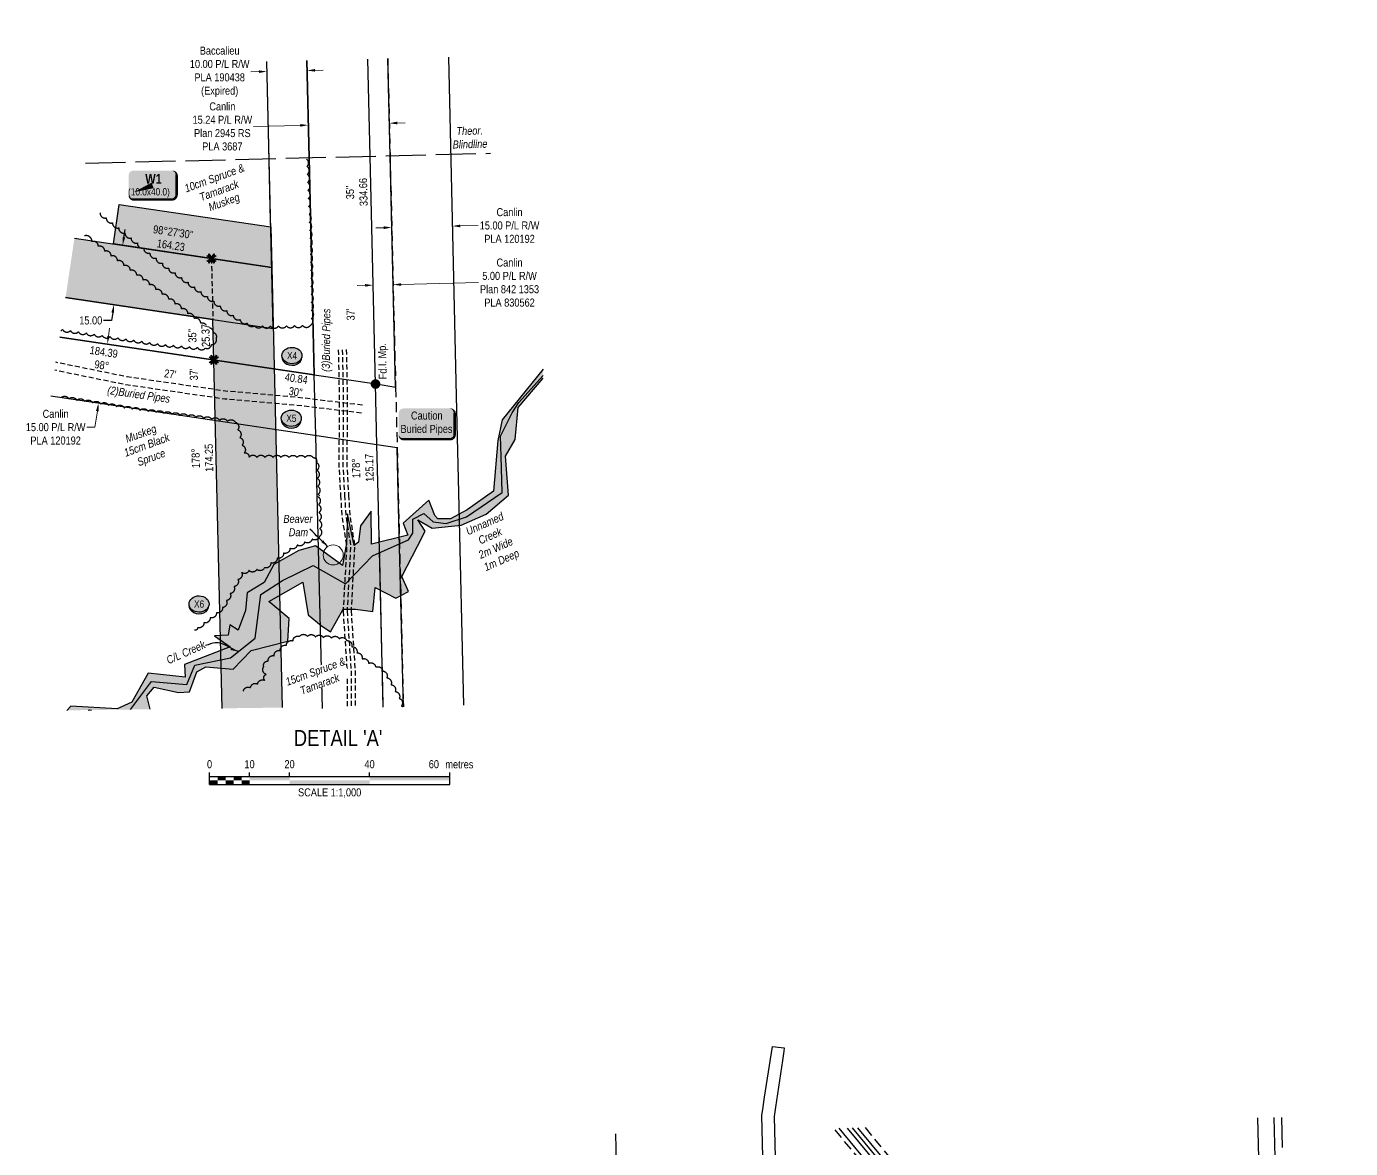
# Model space of a CAD drawing. Extents: x 616011 to 624727, y 5824635 to 5831187.
# Drawn here: x 618663 to 620317, y 5829665 to 5831066 of the extents above; entities that cross this region are included whole.
import ezdxf
from ezdxf.enums import TextEntityAlignment as Align

# ---------------------------------------------------------------- set-up
doc = ezdxf.new("R2010")
doc.units = 0
doc.header["$LTSCALE"] = 5
doc.header["$PDSIZE"] = 0.5
for name, pattern in [('0', [1, 1, 0]), ('foc-ACCESSROAD', [3.75, 2.5, -1.25]), ('foc-FLOWLINE', [3.75, 2.5, -1.25]), ('foc-QUARTERLINE', [33, 25, -3, 2, -3]), ('foc-TRAV', [1.875, 1.25, -0.625]), ('foc-UNSURVEYED', [12.5, 10, -2.5]), ('UG_PIPE', [1.875, 1.25, -0.625])]:
    doc.linetypes.add(name, pattern=pattern)
doc.layers.get('Defpoints').update_dxf_attribs({"color": 9})
for name, color, linetype in [('AS-PIPE-UG', 44, 'UG_PIPE'), ('C-AR', 13, 'foc-ACCESSROAD'), ('C-FLOWLINE', 13, 'foc-FLOWLINE'), ('C-RW', 13, 'Continuous'), ('DETAIL-T', 7, 'Continuous'), ('F-RW', 190, 'Continuous'), ('L-BD', 7, 'Continuous'), ('L-MON', 1, 'Continuous'), ('L-SECQ', 8, 'foc-QUARTERLINE'), ('L-USEC', 7, 'foc-UNSURVEYED'), ('P-CROSSINGS', 250, 'Continuous'), ('P-PROPOSED', 10, 'Continuous'), ('P-PROPOSED-H', 21, 'Continuous'), ('P-TEMP-H', 41, 'Continuous'), ('P-TEMP_WORKSPACE', 46, 'Continuous'), ('P-TRAV', 4, 'foc-TRAV'), ('P-TXT', 4, 'Continuous'), ('T-BUSH', 110, '0'), ('T-BUSH-T', 110, 'Continuous'), ('T-WATER', 160, 'Continuous'), ('T-WATER-H', 133, 'Continuous'), ('T-WATER-T', 170, 'Continuous')]:
    doc.layers.add(name, color=color, linetype=linetype)
for name, color, linetype, lineweight in [('C-RW-T', 13, 'Continuous', 9), ('F-RW-T', 190, 'Continuous', 9), ('T-TEXT', 48, 'Continuous', 18)]:
    doc.layers.add(name, color=color, linetype=linetype, lineweight=lineweight)
doc.styles.add('80', font='ARIALN.TTF', dxfattribs={"height": 10})
doc.styles.add('80CG', font='ARIALN.TTF', dxfattribs={"height": 10})
doc.styles.add('80L', font='ARIALN.TTF', dxfattribs={"height": 10})
doc.styles.add('80LS', font='ARIALNI.TTF', dxfattribs={"height": 10})
doc.styles.add('BOLD', font='ARIALNB.TTF')
doc.styles.add('Crossing', font='ARIALN.TTF', dxfattribs={"height": 10})
doc.styles.add('foc-LtypeFont', font='ARIALN.TTF', dxfattribs={"height": 7.35})
doc.linetypes.add('foc-TOPO-flowdirection-NOLINE', pattern='A,0,[">",foc-LtypeFont,S=0.3,R=0,X=0,Y=-0.945],-20,[">",foc-LtypeFont,S=0.3,R=0,X=0,Y=-0.945],0', length=20)
doc.dimstyles.new('Compass 5 000', dxfattribs={"dimscale": 5, "dimtxt": 9, "dimasz": 2, "dimexe": 0.2, "dimexo": 0.0625, "dimgap": 0.5, "dimtad": 0, "dimtih": 1, "dimtoh": 1, "dimzin": 0, "dimdsep": 46, "dimtxsty": '80CG', "dimcen": 0.1, "dimse1": 1, "dimse2": 1, "dimclrd": 256, "dimclrt": 256, "dimaunit": 1, "dimadec": 4, "dimazin": 0, "dimtfac": 0.06, "dimtofl": 0, "dimtmove": 0, "dimatfit": 1, "dimfxl": 0.2, "dimtolj": 1, "dimtzin": 0, "dimlwd": -1, "dimarcsym": 0})

# ---------------------------------------------------------------- blocks, each defined once
blk = doc.blocks.new('*U27')
h = blk.add_hatch(color=191)
edge = h.paths.add_edge_path()
edge.add_line((-24, -17.6), (24, -17.6))
edge.add_arc((24, -11.6), 6, 270, 360)
edge.add_line((30, -11.6), (30, 12.5))
edge.add_arc((24, 12.5), 6, 0, 90)
edge.add_line((24, 18.5), (-24, 18.5))
edge.add_arc((-24, 12.5), 6, 90, 180)
edge.add_line((-30, 12.5), (-30, -11.6))
edge.add_arc((-24, -11.6), 6, 180, 270)
at = {"color": 250, "flags": 128}
blk.add_lwpolyline([(-24, -17.6, 3, 3, 0), (24, -17.6, 3, 3, 0.414214), (30, -11.6, 3, 3, 0), (30, 12.5, 3, 0, 0.414214), (24, 18.5, 0, 0, 0), (-24, 18.5, 0, 0, 0.414214), (-30, 12.5, 0, 0, 0), (-30, -11.6, 0, 3, 0.414214)], format="xyseb", close=True, dxfattribs=at)
at = {"flags": 128}
blk.add_lwpolyline([(-23.6, -8.5, 0, 7.5, 0), (0, 0, 0, 0, 0)], format="xyseb", dxfattribs=at)
at = {"color": 250}
for tag, p, height, style in [('TEMP_AREA_W1_001', (-9.2, 2.2), 12, 'BOLD'), ('ENTER_TEXT_001', (-30.7, -12.5), 9, '80')]:
    blk.add_attdef(tag, p, '', height=height, dxfattribs=dict(at, style=style))
blk = doc.blocks.new('*U81')
h = blk.add_hatch(color=50)
edge = h.paths.add_edge_path()
edge.add_line((-29, -20), (29, -20))
edge.add_arc((29, -14), 6, 270, 360)
edge.add_line((35, -14), (35, 12.5))
edge.add_arc((29, 12.5), 6, 0, 90)
edge.add_line((29, 18.5), (-29, 18.5))
edge.add_arc((-29, 12.5), 6, 90, 180)
edge.add_line((-35, 12.5), (-35, -14))
edge.add_arc((-29, -14), 6, 180, 270)
at = {"color": 240, "flags": 128}
blk.add_lwpolyline([(-29, -20, 3, 3, 0), (29, -20, 3, 3, 0.414214), (35, -14, 3, 3, 0), (35, 12.5, 3, 0, 0.414214), (29, 18.5, 0, 0, 0), (-29, 18.5, 0, 0, 0.414214), (-35, 12.5, 0, 0, 0), (-35, -14, 0, 3, 0.414214)], format="xyseb", close=True, dxfattribs=at)
at = {"color": 240, "style": '80'}
blk.add_attdef('ENTER_TEXT_001', (-26.8, -4.9), '', height=10, dxfattribs=at)
blk = doc.blocks.new('*U82')
at = {"color": 0}
for p, q in [((-150, 0), (-150, 15)), ((-150, 10), (150.2, 10)), ((-150, 0), (150.2, 0)), ((-100, 10), (-100, 15)), ((-50, 10), (-50, 15)), ((50, 10), (50, 15)), ((150.2, 0), (150.2, 15))]:
    blk.add_line(p, q, dxfattribs=at)
for points in [[(-150, 5), (-140, 5), (-150, 0), (-140, 0)], [(-140, 10), (-130, 10), (-140, 5), (-130, 5)], [(-130, 5), (-120, 5), (-130, 0), (-120, 0)], [(-120, 10), (-110, 10), (-120, 5), (-110, 5)], [(-110, 5), (-100, 5), (-110, 0), (-100, 0)], [(-100, 10), (-50, 10), (-100, 5), (-50, 5)], [(-50, 5), (50, 5), (-50, 0), (50, 0)], [(50, 10), (150.2, 10), (50, 5), (150.2, 5)]]:
    blk.add_solid(points, dxfattribs=at)
at = {"color": 0, "style": '80'}
blk.add_text('metres', height=10, dxfattribs=at).set_placement((162.2, 20), align=Align.CENTER)
at = {"color": 0, "char_height": 10, "style": '80'}
for s, insert, attachment_point in [('0', (-150, 30.2), 2), ('10', (-100, 30.2), 2), ('20', (-50, 30.2), 2), ('40', (50, 30.2), 2), ('60', (136.7, 30.2), 3), ('SCALE 1:1,000', (0.1, -5), 2)]:
    blk.add_mtext(s, dxfattribs=dict(at, insert=insert, attachment_point=attachment_point))
blk = doc.blocks.new('*D244')
at = {"layer": 'C-RW-T', "transparency": 16777216}
for p, q in [((618765.7, 5830679.4), (618767.2, 5830689.3)), ((618751.8, 5830586), (618748.8, 5830565.8)), ((618748.8, 5830565.8), (618738.8, 5830565.8))]:
    blk.add_line(p, q, dxfattribs=at)
for points in [[(618764.1, 5830679.7), (618767.4, 5830679.2), (618764.2, 5830669.5)], [(618750.1, 5830586.2), (618753.4, 5830585.7), (618753.2, 5830595.9)]]:
    blk.add_solid(points, dxfattribs=at)
at = {"layer": 'Defpoints', "color": 0, "transparency": 16777216}
for p in [(618738.9, 5830673.3), (618727.9, 5830599.6), (618753.2, 5830595.9)]:
    blk.add_point(p, dxfattribs=at)
at = {"layer": 'C-RW-T', "transparency": 16777216, "insert": (618699.7, 5830565.8), "char_height": 10, "attachment_point": 5, "style": '80CG'}
blk.add_mtext('\\A1;Canlin\\P15.00 P/L R/W\\PPLA 120192', dxfattribs=at)
blk = doc.blocks.new('*D264')
at = {"layer": 'C-RW-T', "transparency": 16777216}
for p, q in [((619109.6, 5830815), (619099.6, 5830814.8)), ((619205.1, 5830817.2), (619227.6, 5830817.7))]:
    blk.add_line(p, q, dxfattribs=at)
for points in [[(619109.6, 5830816.7), (619109.6, 5830813.3), (619119.6, 5830815.2)], [(619205, 5830818.8), (619205.1, 5830815.5), (619195.1, 5830817)]]:
    blk.add_solid(points, dxfattribs=at)
at = {"layer": 'Defpoints', "color": 0, "transparency": 16777216}
for p in [(619119.8, 5830808), (619195.1, 5830817), (619195.2, 5830809.8)]:
    blk.add_point(p, dxfattribs=at)
at = {"layer": 'C-RW-T', "transparency": 16777216, "insert": (619266.7, 5830817.7), "char_height": 10, "attachment_point": 5, "style": '80CG'}
blk.add_mtext('\\A1;Canlin\\P15.00 P/L R/W\\PPLA 120192', dxfattribs=at)
blk = doc.blocks.new('*D265')
at = {"layer": 'C-RW-T', "transparency": 16777216}
for p, q in [((619086.4, 5830743), (619076.4, 5830742.7)), ((619131.3, 5830744.1), (619228, 5830746.4))]:
    blk.add_line(p, q, dxfattribs=at)
for points in [[(619086.3, 5830744.6), (619086.4, 5830741.3), (619096.3, 5830743.2)], [(619131.3, 5830745.7), (619131.4, 5830742.4), (619121.3, 5830743.8)]]:
    blk.add_solid(points, dxfattribs=at)
at = {"layer": 'Defpoints', "color": 0, "transparency": 16777216}
for p in [(619096.4, 5830743.1), (619121.3, 5830743.8), (619121.3, 5830743.7)]:
    blk.add_point(p, dxfattribs=at)
at = {"layer": 'C-RW-T', "transparency": 16777216, "insert": (619266.7, 5830746.4), "char_height": 10, "attachment_point": 5, "style": '80CG'}
blk.add_mtext('\\A1;Canlin\\P5.00 P/L R/W\\PPlan 842 1353\\PPLA 830562', dxfattribs=at)
blk = doc.blocks.new('*D129')
at = {"layer": 'Defpoints', "color": 0, "transparency": 16777216}
for p in [(619013.7, 5831011.3), (618968.8, 5830799), (619018.8, 5830800.2)]:
    blk.add_point(p, dxfattribs=at)
at = {"layer": 'F-RW-T', "transparency": 16777216}
for p, q in [((618953.7, 5831009.9), (618943.7, 5831009.6)), ((619023.7, 5831011.5), (619033.7, 5831011.8))]:
    blk.add_line(p, q, dxfattribs=at)
for points in [[(618953.7, 5831011.5), (618953.7, 5831008.2), (618963.7, 5831010.1)], [(619023.7, 5831013.2), (619023.7, 5831009.9), (619013.7, 5831011.3)]]:
    blk.add_solid(points, dxfattribs=at)
at = {"layer": 'F-RW-T', "transparency": 16777216, "insert": (618904.6, 5831009.6), "char_height": 10, "attachment_point": 5, "style": '80CG'}
blk.add_mtext('\\A1;Baccalieu\\P10.00 P/L R/W\\PPLA 190438\\P(Expired)', dxfattribs=at)
blk = doc.blocks.new('*D147')
at = {"layer": 'Defpoints', "color": 0, "transparency": 16777216}
for p in [(618762.8, 5830796.1), (618751.8, 5830721.9), (618772.5, 5830718.9)]:
    blk.add_point(p, dxfattribs=at)
at = {"layer": 'P-TXT', "transparency": 16777216}
for p, q in [((618785, 5830802.9), (618786.4, 5830812.8)), ((618771, 5830709), (618769.5, 5830699.1)), ((618769.5, 5830699.1), (618759.5, 5830699.1))]:
    blk.add_line(p, q, dxfattribs=at)
for points in [[(618783.3, 5830803.2), (618786.6, 5830802.7), (618783.5, 5830793)], [(618769.3, 5830709.2), (618772.6, 5830708.7), (618772.5, 5830718.9)]]:
    blk.add_solid(points, dxfattribs=at)
at = {"layer": 'P-TXT', "transparency": 16777216, "insert": (618743.6, 5830699.1), "char_height": 10, "attachment_point": 5, "style": '80CG'}
blk.add_mtext('\\A1;15.00', dxfattribs=at)
blk = doc.blocks.new('xing2')
h = blk.add_hatch(color=50)
h.dxf.hatch_style = 1
edge = h.paths.add_edge_path()
edge.add_ellipse((0, 0), major_axis=(-12.5, 0), ratio=0.816297, start_angle=0, end_angle=360)
h = blk.add_hatch(color=250)
h.dxf.hatch_style = 1
edge = h.paths.add_edge_path()
edge.add_ellipse((0, -2), major_axis=(-12.5, 0), ratio=0.816297, start_angle=0, end_angle=180)
edge.add_line((12.5, -2), (12.5, 0))
edge.add_ellipse((0, 0), major_axis=(-12.5, 0), ratio=0.816297, start_angle=0, end_angle=180, ccw=False)
edge.add_line((-12.5, 0), (-12.5, -2))
at = {"color": 250}
blk.add_ellipse((0, 0), major_axis=(-12.5, 0), ratio=0.816297, dxfattribs=at)
blk.add_ellipse((0, -2), major_axis=(-12.5, 0), ratio=0.816297, start_param=0, end_param=3.141593, dxfattribs=at)
at = {"color": 250, "style": 'Crossing'}
blk.add_attdef('CROSSING', text='', height=9, dxfattribs=at).set_placement((0.1, 0), align=Align.MIDDLE_CENTER)
at = {"color": 250, "style": 'Crossing', "flags": 1}
for tag, p in [('OWNER', (0.1, -12.5)), ('DESCRIPTION', (0.1, -25.8)), ('LOCATION', (0.1, -39.3)), ('DWG_REF', (0.1, -52.8))]:
    blk.add_attdef(tag, text='', height=9, dxfattribs=at).set_placement(p, align=Align.MIDDLE_CENTER)
blk = doc.blocks.new('TEMP')
h = blk.add_hatch(color=255)
h.dxf.hatch_style = 1
h.paths.add_polyline_path([(0, 0.25), (-0.67, 1.15), (-0.67, 0.67), (-1.15, 0.67), (-0.25, 0), (-1.15, -0.67), (-0.67, -0.67), (-0.67, -1.15), (0, -0.25), (0.67, -1.15), (0.67, -0.67), (1.15, -0.67), (0.25, 0), (1.15, 0.67), (0.67, 0.67), (0.67, 1.15)])
h.paths.add_polyline_path([(0.57, 0.85), (0.57, 0.57), (0.85, 0.57), (0.08, 0), (0.85, -0.57), (0.57, -0.57), (0.57, -0.85), (0, -0.08), (-0.57, -0.85), (-0.57, -0.57), (-0.85, -0.57), (-0.08, 0), (-0.85, 0.57), (-0.57, 0.57), (-0.57, 0.85), (0, 0.08)], flags=16)
h = blk.add_hatch(color=1)
h.dxf.hatch_style = 1
h.paths.add_polyline_path([(0, 0.08), (-0.57, 0.85), (-0.57, 0.57), (-0.85, 0.57), (-0.08, 0), (-0.85, -0.57), (-0.57, -0.57), (-0.57, -0.85), (0, -0.08), (0.57, -0.85), (0.57, -0.57), (0.85, -0.57), (0.08, 0), (0.85, 0.57), (0.57, 0.57), (0.57, 0.85)])
at = {"color": 1}
for p, q in [((-0.08, 0), (0.08, 0)), ((0, 0.08), (0, -0.08))]:
    blk.add_line(p, q, dxfattribs=at)
at = {"color": 255, "flags": 128}
blk.add_lwpolyline([(-0.25, 0), (-1.15, 0.67), (-0.67, 0.67), (-0.67, 1.15), (0, 0.25), (0.67, 1.15), (0.67, 0.67), (1.15, 0.67), (0.25, 0), (1.15, -0.67), (0.67, -0.67), (0.67, -1.15), (0, -0.25), (-0.67, -1.15), (-0.67, -0.67), (-1.15, -0.67)], close=True, dxfattribs=at)
at = {"color": 1, "flags": 128}
blk.add_lwpolyline([(-0.08, 0), (-0.85, 0.57), (-0.57, 0.57), (-0.57, 0.85), (0, 0.08), (0.57, 0.85), (0.57, 0.57), (0.85, 0.57), (0.08, 0), (0.85, -0.57), (0.57, -0.57), (0.57, -0.85), (0, -0.08), (-0.57, -0.85), (-0.57, -0.57), (-0.85, -0.57)], close=True, dxfattribs=at)
blk = doc.blocks.new('fdia')
at = {"color": 255, "const_width": 1}
blk.add_lwpolyline([(-0.5, 0, 1), (0.5, 0, 1)], format="xyb", close=True, dxfattribs=at)
blk = doc.blocks.new('Fdiaa')
blk.add_blockref('fdia', (0, 0))
blk = doc.blocks.new('fdib')
at = {"color": 1, "const_width": 1.6}
blk.add_lwpolyline([(-0.4, 0, 1), (0.4, 0, 1)], format="xyb", close=True, dxfattribs=at)
at = {"color": 1}
blk.add_circle((0, 0), 0.8, dxfattribs=at)
blk = doc.blocks.new('Fdibb')
blk.add_blockref('fdib', (0, 0))
blk = doc.blocks.new('fdicc')
for name in ['Fdibb', 'Fdiaa']:
    blk.add_blockref(name, (0, 0))
blk = doc.blocks.new('FDI')
blk.add_blockref('fdicc', (0, 0))

msp = doc.modelspace()

# ---------------------------------------------------------------- hatches: boundary and pattern name
at = {"layer": 'P-PROPOSED-H'}
h = msp.add_hatch(color=256, dxfattribs=at)
h.dxf.hatch_style = 1
h.paths.add_polyline_path([(618907.828, 5830214.681), (618896.184, 5830700.414), (618712.167, 5830727.777), (618723.194, 5830801.934), (618969.622, 5830765.29), (618982.798, 5830215.639)])
at = {"layer": 'P-TEMP-H'}
h = msp.add_hatch(color=256, dxfattribs=at)
h.dxf.hatch_style = 1
h.paths.add_polyline_path([(618771.872, 5830794.695), (618779.223, 5830844.133), (618968.406, 5830816.001), (618969.622, 5830765.29)])

# ---------------------------------------------------------------- linework, layer by layer
at = {"layer": 'AS-PIPE-UG', "flags": 128}
for points in [[(619052.77, 5830662.493), (619054.067, 5830596.786), (619053.375, 5830518.911), (619055.668, 5830480.583)], [(619057.767, 5830662.592), (619059.066, 5830596.813), (619058.375, 5830519.038), (619060.657, 5830480.881)], [(619062.764, 5830662.69), (619064.064, 5830596.84), (619063.374, 5830519.165), (619065.646, 5830481.18)], [(619082.829, 5830593.345), (619001.854, 5830603.025), (618912.104, 5830610.855), (618789.159, 5830628.62), (618700.133, 5830646.87)], [(619081.643, 5830583.42), (619000.826, 5830593.081), (618910.954, 5830600.921), (618787.439, 5830618.769), (618698.659, 5830636.968)], [(619055.646, 5830480.88), (619057.207, 5830454.8), (619063.285, 5830416.777), (619058.792, 5830335.952)], [(619060.648, 5830480.999), (619062.183, 5830455.345), (619068.222, 5830417.566), (619063.781, 5830336.291)], [(619065.65, 5830481.118), (619067.159, 5830455.89), (619073.159, 5830418.355), (619068.769, 5830336.63)], [(619058.792, 5830335.952), (619063.651, 5830264.508), (619063.976, 5830215.08)], [(619063.781, 5830336.291), (619068.65, 5830264.694), (619068.975, 5830215.199)], [(619068.769, 5830336.63), (619073.649, 5830264.88), (619073.974, 5830215.318)]]:
    msp.add_lwpolyline(points, dxfattribs=at)
at = {"layer": 'C-AR'}
for points in [[(619753.09, 5829592.069), (619671.924, 5829690.087)], [(619710.732, 5829691.039), (619791.898, 5829593.021)]]:
    msp.add_lwpolyline(points, dxfattribs=at)
at = {"layer": 'C-FLOWLINE'}
for points in [[(619114.514, 5831026.151), (619117.434, 5830904.873), (619124.404, 5830615.97), (619126.329, 5830540.233), (619127.722, 5830482.655)], [(619109.036, 5830216.151), (619102.625, 5830481.996)], [(619127.723, 5830482.593), (619134.152, 5830216.748)]]:
    msp.add_lwpolyline(points, dxfattribs=at)
at = {"layer": 'C-RW'}
for points in [[(618704.824, 5830678.397), (619022.816, 5830631.074), (619100.574, 5830619.846), (619124.404, 5830615.97), (619117.434, 5830904.873), (619114.514, 5831026.151)], [(618969.621, 5830765.352), (618967.81, 5830840.485), (618965.978, 5830916.549), (618963.434, 5831022.639)], [(619026.449, 5830480.248), (619024.638, 5830555.381), (619022.807, 5830631.446), (619016.31, 5830902.392), (619013.398, 5831023.837)], [(619102.624, 5830482.058), (619101.135, 5830543.788), (619099.309, 5830619.74), (619092.487, 5830904.261), (619089.578, 5831025.58)], [(619190.25, 5831027.884), (619199.934, 5830604.715), (619202.793, 5830484.439)], [(619127.722, 5830482.655), (619126.329, 5830540.233), (619101.135, 5830543.788), (619026.078, 5830555.167), (618693.86, 5830604.719)], [(619032.859, 5830214.34), (619026.451, 5830480.186)], [(619109.037, 5830216.151), (619102.629, 5830481.996)], [(619134.152, 5830216.748), (619127.723, 5830482.593)], [(619202.794, 5830484.377), (619209.112, 5830218.529)], [(619584.623, 5829585.362), (619581.71, 5829706.053), (619583.339, 5829716.419), (619583.456, 5829717.169), (619585.297, 5829728.887), (619595.264, 5829792.309), (619605.958, 5829791.073), (619609.953, 5829790.61), (619609.317, 5829786.343), (619607.61, 5829774.908), (619598.93, 5829716.742), (619597.159, 5829704.878), (619599.979, 5829585.739)], [(619758.912, 5829592.884), (619678.355, 5829690.281)], [(619688.591, 5829690.533), (619769.142, 5829593.129)], [(620317.216, 5829050.482), (620247.407, 5829050.108), (620243.821, 5829050.11), (620242.22, 5829050.095), (620232.136, 5829050.026), (620225.669, 5829049.991), (620217.851, 5829059.434), (620216.978, 5829060.487), (620207.086, 5829072.434), (620200.681, 5829080.172), (620169.823, 5829117.432), (620151.368, 5829139.718), (620141.805, 5829151.266), (620023.748, 5829293.84), (619966.469, 5829363.017), (619953.469, 5829378.719), (619776.357, 5829592.64), (619695.202, 5829690.658)], [(619701.568, 5829690.814), (619782.722, 5829592.796), (619956.689, 5829382.688), (619958.995, 5829379.904), (619962.85, 5829383.1), (620058.568, 5829267.497), (620054.712, 5829264.301), (620145.661, 5829154.459), (620155.224, 5829142.91), (620204.225, 5829083.738), (620210.63, 5829076.001), (620216.779, 5829068.573), (620221.393, 5829063.003), (620228.012, 5829055.007), (620237.944, 5829055.06), (620247.284, 5829055.11), (620248.791, 5829055.118), (620317.092, 5829055.484)]]:
    msp.add_lwpolyline(points, dxfattribs=at)
at = {"layer": 'C-RW-T'}
for p, q in [((619005.342, 5830942.814), (618947.021, 5830941.416)), ((619126.45, 5830945.722), (619136.443, 5830945.962))]:
    msp.add_line(p, q, dxfattribs=at)
for points in [[(619005.302, 5830944.48), (619005.382, 5830941.149), (619015.335, 5830943.054)], [(619126.41, 5830947.388), (619126.489, 5830944.057), (619116.456, 5830945.483)]]:
    msp.add_solid(points, dxfattribs=at)
at = {"layer": 'F-RW'}
for points in [[(619013.398, 5831023.837), (619016.31, 5830902.392), (619022.816, 5830631.074), (618704.824, 5830678.397)], [(618712.164, 5830727.778), (618971.446, 5830689.222), (618963.455, 5831022.557)]]:
    msp.add_lwpolyline(points, dxfattribs=at)
at = {"layer": 'L-SECQ', "flags": 128}
msp.add_lwpolyline([(619399.103, 5829683.39), (619400.816, 5829613.438)], dxfattribs=at)
at = {"layer": 'L-USEC'}
for p, q in [((618737.14, 5830895.545), (619242.75, 5830907.947)), ((620201.137, 5829703.076), (620203.601, 5829603.142)), ((620221.24, 5829703.569), (620223.704, 5829603.638)), ((620233.756, 5829603.858), (620231.291, 5829703.816))]:
    msp.add_line(p, q, dxfattribs=at)
at = {"layer": 'P-PROPOSED'}
for p, q in [((618723.194, 5830801.934), (618969.622, 5830765.29)), ((618969.622, 5830765.29), (618982.798, 5830215.639)), ((618896.184, 5830700.414), (618712.167, 5830727.777)), ((618907.828, 5830214.681), (618896.184, 5830700.414))]:
    msp.add_line(p, q, dxfattribs=at)
at = {"layer": 'P-TEMP_WORKSPACE', "flags": 128}
msp.add_lwpolyline([(618771.872, 5830794.695), (618779.223, 5830844.133), (618968.406, 5830816.001), (618969.622, 5830765.29)], close=True, dxfattribs=at)
at = {"layer": 'P-TRAV', "flags": 128}
msp.add_lwpolyline([(618894.308, 5830776.489), (618896.184, 5830700.414)], dxfattribs=at)
at = {"layer": 'T-BUSH', "flags": 128}
for points in [[(618755.233, 5830833.573, 0.52056705), (618763.01, 5830827.293, 0.52056705), (618770.787, 5830821.012, 0.52056705), (618778.564, 5830814.732, 0.52056705), (618786.341, 5830808.451, 0.52056705), (618794.118, 5830802.171, 0.52056705), (618801.894, 5830795.89, 0.52056705), (618809.671, 5830789.61, 0.52056705), (618817.448, 5830783.329, 0.52056705), (618825.225, 5830777.048, 0.52056705), (618833.002, 5830770.768, 0.52056705), (618840.891, 5830764.634, 0.52056705), (618848.955, 5830758.725, 0.52056705), (618857.018, 5830752.817, 0.52056705), (618865.081, 5830746.908, 0.52056705), (618873.144, 5830741, 0.52056705), (618881.207, 5830735.091, 0.52056705), (618889.27, 5830729.183, 0.52056705), (618897.333, 5830723.274, 0.52056705), (618905.396, 5830717.366, 0.52056705), (618913.46, 5830711.457, 0.52056705), (618921.523, 5830705.549, 0.52056705), (618930.005, 5830700.316, 0.52056705), (618938.884, 5830695.725, 0.52056705), (618948.115, 5830692.516, 0.52056705), (618958.109, 5830692.303, 0.52056705), (618968.103, 5830692.089, 0.52056705), (618978.096, 5830692.197, 0.52056705), (618988.089, 5830692.458, 0.52056705), (618998.082, 5830692.72, 0.52056705), (619008.075, 5830692.981, 0.52056705), (619018.068, 5830693.243, 0.52056705), (619019.529, 5830701.662, 0.52056705), (619019.343, 5830711.656, 0.52056705), (619019.157, 5830721.651, 0.52056705), (619018.971, 5830731.645, 0.52056705), (619018.785, 5830741.64, 0.52056705), (619018.599, 5830751.634, 0.52056705), (619018.412, 5830761.629, 0.52056705), (619018.226, 5830771.623, 0.52056705), (619018.04, 5830781.618, 0.52056705), (619017.854, 5830791.612, 0.52056705), (619017.621, 5830801.605, 0.52056705), (619017.179, 5830811.592, 0.52056705), (619016.736, 5830821.578, 0.52056705), (619016.293, 5830831.564, 0.52056705), (619015.851, 5830841.551, 0.52056705), (619015.408, 5830851.537, 0.52056705), (619014.965, 5830861.524, 0.52056705), (619014.523, 5830871.51, 0.52056705), (619014.08, 5830881.496, 0.52056705), (619013.638, 5830891.483, 0.52056705), (619013.243, 5830900.377, 0.52056705)], [(618706.017, 5830686.408, 0.11830976), (618708.406, 5830687.957, 0.52056705), (618718.291, 5830686.47, 0.52056705), (618728.176, 5830684.983, 0.52056705), (618738.061, 5830683.496, 0.52056705), (618747.946, 5830682.009, 0.52056705), (618757.831, 5830680.522, 0.52056705), (618767.716, 5830679.034, 0.52056705), (618777.601, 5830677.547, 0.52056705), (618787.486, 5830676.06, 0.52056705), (618797.371, 5830674.573, 0.52056705), (618807.256, 5830673.086, 0.52056705), (618817.141, 5830671.599, 0.52056705), (618827.026, 5830670.112, 0.52056705), (618836.955, 5830668.991, 0.52056705), (618846.913, 5830668.118, 0.52056705), (618856.871, 5830667.246, 0.52056705), (618866.829, 5830666.374, 0.52056705), (618876.787, 5830665.502, 0.52056705), (618886.745, 5830664.629, 0.52056705), (618894.392, 5830668.915, 0.52056705), (618900.371, 5830676.927, 0.52056705), (618896.949, 5830683.586, 0.52056705), (618888.955, 5830689.587, 0.52056705), (618880.961, 5830695.589, 0.52056705), (618872.967, 5830701.591, 0.52056705), (618864.973, 5830707.592, 0.52056705), (618856.979, 5830713.594, 0.52056705), (618848.985, 5830719.596, 0.52056705), (618840.991, 5830725.598, 0.52056705), (618832.997, 5830731.599, 0.52056705), (618825.003, 5830737.601, 0.52056705), (618817.009, 5830743.603, 0.52056705), (618809.015, 5830749.604, 0.52056705), (618801.021, 5830755.606, 0.52056705), (618793.027, 5830761.608, 0.52056705), (618785.033, 5830767.61, 0.52056705), (618777.039, 5830773.611, 0.52056705), (618769.045, 5830779.613, 0.52056705), (618761.051, 5830785.615, 0.52056705), (618753.057, 5830791.616, 0.52056705), (618745.063, 5830797.618, 0.52056705), (618735.594, 5830804.727)], [(618706.517, 5830602.64, -0.52056705), (618716.385, 5830601.048, -0.52056705), (618726.254, 5830599.456, -0.52056705), (618736.123, 5830597.864, -0.52056705), (618745.991, 5830596.272, -0.52056705), (618755.86, 5830594.68, -0.52056705), (618765.728, 5830593.088, -0.52056705), (618775.597, 5830591.496, -0.52056705), (618785.466, 5830589.904, -0.52056705), (618795.334, 5830588.312, -0.52056705), (618805.237, 5830586.954, -0.52056705), (618815.154, 5830585.7, -0.52056705), (618825.071, 5830584.446, -0.52056705), (618834.988, 5830583.191, -0.52056705), (618844.906, 5830581.937, -0.52056705), (618854.823, 5830580.682, -0.52056705), (618864.74, 5830579.428, -0.52056705), (618874.657, 5830578.173, -0.52056705), (618884.574, 5830576.919, -0.52056705), (618894.492, 5830575.664, -0.52056705), (618904.409, 5830574.41, -0.52056705), (618914.326, 5830573.156, -0.52056705), (618924.243, 5830571.901, -0.52056705), (618927.218, 5830562.589, -0.52056705), (618929.925, 5830552.966, -0.52056705), (618932.632, 5830543.343, -0.52056705), (618935.339, 5830533.721, -0.52056705), (618941.269, 5830528.331, -0.52056705), (618951.265, 5830528.284, -0.52056705), (618961.261, 5830528.237, -0.52056705), (618971.257, 5830528.19, -0.52056705), (618981.253, 5830528.143, -0.52056705), (618991.249, 5830528.095, -0.52056705), (619001.245, 5830528.048, -0.52056705), (619011.242, 5830528.001, -0.52056705), (619021.238, 5830527.954, -0.52056705), (619025.545, 5830521.954, -0.52056705), (619026.044, 5830511.971, -0.52056705), (619026.544, 5830501.987, -0.52056705), (619027.043, 5830492.003, -0.52056705), (619027.542, 5830482.019, -0.10191401), (619029.32, 5830480.316, -0.10191401)], [(619027.46, 5830479.067, -0.52056705), (619028.004, 5830469.086, -0.52056705), (619028.548, 5830459.104, -0.52056705), (619029.092, 5830449.123, -0.52056705), (619029.635, 5830439.141, -0.52056705), (619029.413, 5830429.652, -0.52056705), (619020.113, 5830425.986, -0.52056705), (619010.813, 5830422.321, -0.52056705), (619001.513, 5830418.655, -0.52056705), (618992.452, 5830414.566, -0.52056705), (618984.505, 5830408.503, -0.52056705), (618976.557, 5830402.44, -0.52056705), (618968.609, 5830396.377, -0.52056705), (618960.662, 5830390.315, -0.52056705), (618951.099, 5830388.19, -0.52056705), (618941.183, 5830386.929, -0.52056705), (618932.173, 5830384.339, -0.52056705), (618927.374, 5830375.57, -0.52056705), (618922.574, 5830366.802, -0.52056705), (618917.775, 5830358.033, -0.52056705), (618912.975, 5830349.264, -0.52056705), (618908.176, 5830340.496, -0.52056705), (618900.576, 5830334.087, -0.52056705), (618892.746, 5830327.874, -0.52056705), (618884.915, 5830321.66, -0.52056705), (618877.085, 5830315.447, -0.52056705), (618873.123, 5830312.303, -0.52056705)], [(618934.168, 5830236.054, -0.52056705), (618943.088, 5830240.565, -0.52056705), (618952.008, 5830245.076, -0.52056705), (618960.929, 5830249.588, -0.52056705), (618962.652, 5830257.143, -0.52056705), (618959.676, 5830266.685, -0.52056705), (618965.2, 5830273.82, -0.52056705), (618972.74, 5830280.383, -0.52056705), (618980.279, 5830286.946, -0.52056705), (618987.946, 5830293.345, -0.52056705), (618996.204, 5830298.978, -0.52056705), (619004.462, 5830304.611, -0.52056705), (619014.255, 5830304.557, -0.52056705), (619024.226, 5830303.845, -0.52056705), (619034.197, 5830303.133, -0.52056705), (619044.168, 5830302.421, -0.52056705), (619054.138, 5830301.709, -0.52056705), (619063.248, 5830299.312, -0.52056705), (619069.668, 5830291.65, -0.52056705), (619076.088, 5830283.987, -0.52056705), (619082.507, 5830276.325, -0.52056705), (619090.759, 5830270.9, -0.52056705), (619099.537, 5830266.118, -0.52056705), (619108.255, 5830261.273, -0.52056705), (619113.451, 5830252.733, -0.52056705), (619118.647, 5830244.194, -0.52056705), (619123.844, 5830235.654, -0.52056705), (619129.04, 5830227.115, -0.52056705), (619131.624, 5830217.765, -0.06762221), (619132.889, 5830216.718, -0.06762221)]]:
    msp.add_lwpolyline(points, format="xyb", dxfattribs=at)
at = {"layer": 'T-TEXT'}
msp.add_circle((619046.439, 5830406.29), 12.495, dxfattribs=at)
at = {"layer": 'T-WATER'}
msp.add_lwpolyline([(618740.514, 5830212.545), (618741.919, 5830213.035), (618744.585, 5830212.597)], dxfattribs=at)
at = {"layer": 'T-WATER', "linetype": 'foc-TOPO-flowdirection-NOLINE', "flags": 128}
msp.add_lwpolyline([(618740.514, 5830212.545), (618741.919, 5830213.035), (618744.585, 5830212.597)], dxfattribs=at)

# ---------------------------------------------------------------- block references
at = {"layer": 'DETAIL-T'}
ref = msp.add_blockref('*U81', (619163.19, 5830570.734), dxfattribs=dict(at, xscale=0.99962207, yscale=0.99962207, zscale=0.99962207))
ref.add_attrib('ENTER_TEXT_001', 'Caution', (619143.586, 5830575.365), dxfattribs={"layer": '0', "color": 240, "height": 9.9962, "style": '80'})
ref.add_attrib('ENTER_TEXT_002', 'Buried Pipes', (619130.525, 5830558.705), dxfattribs={"layer": '0', "color": 240, "height": 9.99622, "style": '80'})
at = {"layer": 'DETAIL-T', "xscale": 0.99962207, "yscale": 0.99962207, "zscale": 0.99962207}
msp.add_blockref('*U82', (619041.9, 5830119.74), dxfattribs=at)
at = {"layer": 'L-MON', "xscale": 4.998110349999997, "yscale": 4.998110349999997, "zscale": 4.998110349999997}
for p in [(618894.308, 5830776.489), (618897.391, 5830650.057)]:
    msp.add_blockref('TEMP', p, dxfattribs=at)
at = {"layer": 'P-CROSSINGS', "xscale": 0.9996220699999999, "yscale": 0.9996220699999999, "zscale": 0.9996220699999999, "rotation": 359.2038893249749}
for p, values in [((618994.96, 5830655.322), {'CROSSING': 'X4'}), ((618994.046, 5830576.972), {'CROSSING': 'X5'}), ((618878.818, 5830344.987), {'CROSSING': 'X6'})]:
    msp.add_blockref('xing2', p, dxfattribs=at).add_auto_attribs(values)
at = {"layer": 'P-TEMP-H'}
msp.add_blockref('*U27', (618820.875, 5830867.783), dxfattribs=at).add_auto_attribs({'TEMP_AREA_W1_001': 'W1', 'ENTER_TEXT_001': '(10.0x40.0)'})

# ---------------------------------------------------------------- texts
at = {"layer": 'C-RW-T', "insert": (618907.95, 5830941.416), "char_height": 9.99622, "attachment_point": 5, "style": '80CG'}
msp.add_mtext('\\A1;Canlin\\P15.24 P/L R/W\\PPlan 2945 RS\\PPLA 3687', dxfattribs=at)
at = {"layer": 'DETAIL-T', "color": 3, "insert": (619052.555, 5830177.666), "char_height": 19.9924, "width": 223.77342, "attachment_point": 5, "style": '80CG'}
msp.add_mtext("DETAIL 'A'", dxfattribs=at)
at = {"layer": 'L-BD', "color": 2, "style": '80L'}
for s, p in [("98°27'30''", (618820.882, 5830808.315)), ('164.23', (618825.637, 5830790.727))]:
    msp.add_text(s, height=9.9962, rotation=351.5708, dxfattribs=at).set_placement(p)
at = {"layer": 'L-BD', "color": 2, "char_height": 9.9962, "width": 51.33592, "attachment_point": 2, "rotation": 351.535476, "style": '80L'}
for s, insert in [('184.39 98°', (618760.595, 5830664.782)), ("40.84\\P 30''", (619001.069, 5830631.613))]:
    msp.add_mtext(s, dxfattribs=dict(at, insert=insert))
at = {"layer": 'L-USEC', "insert": (619216.818, 5830941.016), "char_height": 10, "width": 40.18868, "attachment_point": 2, "rotation": 1.405148, "style": '80LS'}
msp.add_mtext('Theor. Blindline', dxfattribs=at)
at = {"layer": 'T-BUSH-T', "insert": (618896.399, 5830881.775), "char_height": 10, "width": 78.24461, "attachment_point": 2, "rotation": 20, "style": '80LS'}
msp.add_mtext('10cm Spruce &\\PTamarack', dxfattribs=at)
at = {"layer": 'T-BUSH-T', "insert": (618771.901, 5830533.849), "char_height": 9.9962, "attachment_point": 1, "rotation": 20, "style": '80L'}
msp.add_mtext_dynamic_manual_height_columns('\\pi12.711;{\\fArial Narrow|b0|i1|c0|p34;15cm Black \\P\\pi24.17;Spruce}', width=83.52495, gutter_width=50, heights=[0], dxfattribs=at)
at = {"layer": 'T-TEXT', "style": '80LS'}
msp.add_text('Muskeg', height=9.9962, rotation=20, dxfattribs=at).set_placement((618806.089, 5830557.863), align=Align.MIDDLE_CENTER)
at = {"layer": 'T-TEXT', "insert": (618908.315, 5830851.72), "char_height": 10, "width": 40.18868, "attachment_point": 2, "rotation": 20, "style": '80LS'}
msp.add_mtext('Muskeg', dxfattribs=at)
at = {"layer": 'T-TEXT', "insert": (618983.914, 5830456.294), "char_height": 9.9962, "attachment_point": 1, "style": '80L'}
msp.add_mtext_dynamic_manual_height_columns('\\pi0.30593;{\\fArial Narrow|b0|i1|c0|p34;Beaver \\P\\pi6.9814;Dam}', width=37.39186, gutter_width=50, heights=[0], dxfattribs=at)
at = {"layer": 'T-WATER-T', "char_height": 9.9962, "attachment_point": 1, "rotation": 23.959075, "style": '80L'}
for s, width, insert in [('\\pi0.61521;{\\fArial Narrow|b0|i1|c0|p34;Unnamed \\P\\pi10.107;Creek\\P\\pi3.0529;2m Wide\\P\\pi2.9029;1m Deep}', 50.32498, (619210.401, 5830439.582)), ('{\\fArial Narrow|b0|i1|c0|p34;C/L Creek}', 52.26904, (618836.797, 5830278.785))]:
    msp.add_mtext_dynamic_manual_height_columns(s, width=width, gutter_width=50, heights=[0], dxfattribs=dict(at, insert=insert))

# ---------------------------------------------------------------- dimensions: what is measured, and where the dimension line sits
at = {"layer": 'C-RW-T'}
dim = msp.add_linear_dim(base=(619195.077, 5830816.951), p1=(619119.77, 5830808.043), p2=(619195.242, 5830809.77), angle=1.310923, text='Canlin\\P15.00 P/L R/W\\PPLA 120192', dimstyle='Compass 5 000', dxfattribs=at)
dim.commit()
dim.dimension.update_dxf_attribs({"geometry": '*D264', "text_midpoint": (619266.656, 5830817.694), "dimtype": 161})
at = {"layer": 'F-RW-T'}
dim = msp.add_linear_dim(base=(619013.709, 5831011.306), p1=(618968.787, 5830798.994), p2=(619018.801, 5830800.2), angle=1.381718, text='Baccalieu\\P10.00 P/L R/W\\PPLA 190438\\P(Expired)', dimstyle='Compass 5 000', dxfattribs=at)
dim.commit()
dim.dimension.update_dxf_attribs({"geometry": '*D129', "text_midpoint": (618904.615, 5831009.617), "dimtype": 161})
at = {"layer": 'P-TXT', "color": 5}
dim = msp.add_linear_dim(base=(618772.47, 5830718.861), p1=(618762.786, 5830796.1), p2=(618751.75, 5830721.945), angle=261.535476, text='15.00', dimstyle='Compass 5 000', dxfattribs=at)
dim.commit()
dim.dimension.update_dxf_attribs({"geometry": '*D147', "text_midpoint": (618743.588, 5830699.079), "dimtype": 161})

# ---------------------------------------------------------------- leaders
at = {"layer": 'T-TEXT', "path_type": 1}
msp.add_leader([(619039.896, 5830416.463), (619017.243, 5830438.604)], dimstyle='Compass 5 000', override={"dimgap": 0.5, "dimtad": 0}, dxfattribs=at)
at = {"layer": 'T-WATER-T', "path_type": 1}
msp.add_leader([(618928.039, 5830285.554), (618899.02, 5830296.462), (618887.065, 5830293.213)], dimstyle='Compass 5 000', override={"dimgap": 0.5, "dimtad": 0}, dxfattribs=at)

# ---------------------------------------------------------------- next in the draw order: texts
at = {"layer": 'AS-PIPE-UG', "char_height": 10, "width": 79.02224, "attachment_point": 2, "style": '80LS', "bg_fill": 3, "box_fill_scale": 1.15, "bg_fill_color": 256, "bg_fill_true_color": 256, "bg_fill_transparency": 0}
for s, insert, rotation in [('(3)Buried Pipes', (619032.561, 5830674.493), 89.491045), ('(2)Buried Pipes', (618804.334, 5830611.707), 351.777925)]:
    msp.add_mtext(s, dxfattribs=dict(at, insert=insert, rotation=rotation))
at = {"layer": 'L-BD', "color": 2, "char_height": 9.9962, "attachment_point": 2, "style": '80L', "bg_fill": 3, "box_fill_scale": 1, "bg_fill_color": 256, "bg_fill_transparency": 0}
for s, insert, width, rotation in [("35''\\P334.66", (619062.421, 5830858.956), 25.54516, 91.3735), ("37'", (619063.149, 5830706.497), 25.55196, 91.3821)]:
    msp.add_mtext(s, dxfattribs=dict(at, insert=insert, width=width, rotation=rotation))

# ---------------------------------------------------------------- next in the draw order: hatches: boundary and pattern name
at = {"layer": 'T-WATER-H'}
h = msp.add_hatch(color=256, dxfattribs=at)
h.dxf.hatch_style = 1
h.paths.add_polyline_path([(619308.663, 5830627.107), (619308.663, 5830638.462), (619257.624, 5830574.97), (619251.994, 5830549.24), (619246.854, 5830486.02), (619213.709, 5830462.585), (619193.159, 5830451.345), (619177.264, 5830451.245), (619173.514, 5830455.55), (619165.804, 5830474.63), (619133.769, 5830446.16), (619139.824, 5830430.945), (619094.104, 5830419.85), (619093.684, 5830460.77), (619080.674, 5830442.485), (619078.139, 5830422.325), (619072.499, 5830417.865), (619064.439, 5830457.42), (619062.959, 5830421.19), (619058.019, 5830393.275), (619024.174, 5830417.6), (619003.469, 5830411.73), (618972.174, 5830394.49), (618960.164, 5830372.045), (618939.119, 5830358.755), (618936.839, 5830337.085), (618927.659, 5830312.485), (618917.159, 5830319), (618915.319, 5830306.02), (618898.399, 5830305.23), (618897.979, 5830305.12), (618917.924, 5830291.42), (618860.819, 5830269.27), (618861.689, 5830253.52), (618815.454, 5830258.61), (618795.064, 5830222.33), (618776.649, 5830214.07), (618718.769, 5830217.25), (618713.581, 5830212.201), (618817.734, 5830213.531), (618813.764, 5830230.28), (618822.964, 5830241.13), (618853.024, 5830234.285), (618867.069, 5830235.315), (618875.929, 5830260.245), (618887.419, 5830266.33), (618921.519, 5830263.695), (618944.069, 5830286.875), (618989.724, 5830298.695), (618991.439, 5830326.8), (618966.044, 5830348.175), (619008.599, 5830372.17), (619015.299, 5830331.56), (619031.429, 5830318.18), (619043.259, 5830310.125), (619058.989, 5830338.61), (619074.154, 5830338.585), (619096.064, 5830335.845), (619098.949, 5830365.66), (619124.839, 5830352.245), (619140.434, 5830360.785), (619132.009, 5830379.45), (619151.834, 5830417.255), (619161.114, 5830435.95), (619152.179, 5830450.17), (619170.139, 5830439.57), (619206.479, 5830443.34), (619237.624, 5830457.18), (619265.519, 5830480.915), (619261.634, 5830529.565), (619273.874, 5830550.38), (619277.604, 5830590.56)])

# ---------------------------------------------------------------- next in the draw order: linework, layer by layer
at = {"layer": 'F-RW'}
msp.add_lwpolyline([(619013.4, 5831023.754), (619016.31, 5830902.392), (619022.816, 5830631.074), (618704.819, 5830678.397)], dxfattribs=at)
at = {"layer": 'T-WATER', "flags": 128}
for points in [[(619308.663, 5830638.462), (619257.624, 5830574.97), (619251.994, 5830549.24), (619246.854, 5830486.02), (619213.709, 5830462.585), (619193.159, 5830451.345), (619177.264, 5830451.245), (619173.514, 5830455.55), (619165.804, 5830474.63), (619133.769, 5830446.16), (619139.824, 5830430.945), (619094.104, 5830419.85), (619093.684, 5830460.77), (619080.674, 5830442.485), (619078.139, 5830422.325), (619072.499, 5830417.865), (619064.439, 5830457.42), (619062.959, 5830421.19), (619058.019, 5830393.275), (619024.174, 5830417.6), (619003.469, 5830411.73), (618972.174, 5830394.49), (618960.164, 5830372.045), (618939.119, 5830358.755), (618936.839, 5830337.085), (618927.659, 5830312.485), (618917.159, 5830319), (618915.319, 5830306.02), (618898.399, 5830305.23), (618897.979, 5830305.12), (618917.924, 5830291.42), (618860.819, 5830269.27), (618861.689, 5830253.52), (618815.454, 5830258.61), (618795.064, 5830222.33), (618776.649, 5830214.07), (618718.769, 5830217.25), (618713.581, 5830212.201)], [(618817.734, 5830213.531), (618813.764, 5830230.28), (618822.964, 5830241.13), (618853.024, 5830234.285), (618867.069, 5830235.315), (618875.929, 5830260.245), (618887.419, 5830266.33), (618921.519, 5830263.695), (618944.069, 5830286.875), (618989.724, 5830298.695), (618991.439, 5830326.8), (618966.044, 5830348.175), (619008.599, 5830372.17), (619015.299, 5830331.56), (619031.429, 5830318.18), (619043.259, 5830310.125), (619058.989, 5830338.61), (619074.154, 5830338.585), (619096.064, 5830335.845), (619098.949, 5830365.66), (619124.839, 5830352.245), (619140.434, 5830360.785), (619132.009, 5830379.45), (619151.834, 5830417.255), (619161.114, 5830435.95), (619152.179, 5830450.17), (619170.139, 5830439.57), (619206.479, 5830443.34), (619237.624, 5830457.18), (619265.519, 5830480.915), (619261.634, 5830529.565), (619273.874, 5830550.38), (619277.604, 5830590.56), (619308.663, 5830627.107)]]:
    msp.add_lwpolyline(points, dxfattribs=at)
at = {"layer": 'T-WATER'}
msp.add_lwpolyline([(618793.425, 5830213.22), (618819.475, 5830248.14), (618863.513, 5830244.605), (618873.404, 5830268.71), (618918.175, 5830277.959), (618948.769, 5830302.23), (618955.939, 5830356.95), (618983.039, 5830374.42), (619021.2, 5830393.041), (619061.739, 5830370.06), (619095.454, 5830405.285), (619107.569, 5830410.78), (619140.59, 5830425.347), (619145.824, 5830433.535), (619145.943, 5830451.14), (619159.457, 5830457.893), (619171.504, 5830447.566), (619187.744, 5830445.716), (619212.964, 5830453.7), (619257.3, 5830484.243), (619256.117, 5830529.755), (619255.384, 5830554.565), (619269.885, 5830583.74), (619278.442, 5830596.843), (619308.663, 5830630.358)], dxfattribs=at)
at = {"layer": 'T-WATER', "linetype": 'foc-TOPO-flowdirection-NOLINE', "flags": 128}
msp.add_lwpolyline([(618793.425, 5830213.22), (618819.475, 5830248.14), (618863.513, 5830244.605), (618873.404, 5830268.71), (618918.175, 5830277.959), (618948.769, 5830302.23), (618955.939, 5830356.95), (618983.039, 5830374.42), (619021.2, 5830393.041), (619061.739, 5830370.06), (619095.454, 5830405.285), (619107.569, 5830410.78), (619140.59, 5830425.347), (619145.824, 5830433.535), (619145.943, 5830451.14), (619159.457, 5830457.893), (619171.504, 5830447.566), (619187.744, 5830445.716), (619212.964, 5830453.7), (619257.3, 5830484.243), (619256.117, 5830529.755), (619255.384, 5830554.565), (619269.885, 5830583.74), (619278.442, 5830596.843), (619308.663, 5830630.358)], dxfattribs=at)

# ---------------------------------------------------------------- next in the draw order: texts
at = {"layer": 'L-BD', "color": 2, "insert": (618844.446, 5830653.935), "char_height": 9.9962, "width": 17.65131, "attachment_point": 2, "rotation": 351.535476, "style": '80L'}
msp.add_mtext("\\P 27'", dxfattribs=at)

# ---------------------------------------------------------------- next in the draw order: dimensions: what is measured, and where the dimension line sits
at = {"layer": 'C-RW-T'}
for base, p1, p2, angle, text, picture, middle in [((619121.32, 5830743.819), (619096.352, 5830743.057), (619121.323, 5830743.66), 1.382091, 'Canlin\\P5.00 P/L R/W\\PPlan 842 1353\\PPLA 830562', '*D265', (619266.712, 5830746.392)), ((618753.241, 5830595.862), (618738.925, 5830673.322), (618727.934, 5830599.636), 261.516619, 'Canlin\\P15.00 P/L R/W\\PPLA 120192', '*D244', (618699.666, 5830565.763))]:
    dim = msp.add_linear_dim(base=base, p1=p1, p2=p2, angle=angle, text=text, dimstyle='Compass 5 000', dxfattribs=at)
    dim.commit()
    dim.dimension.update_dxf_attribs({"geometry": picture, "text_midpoint": middle, "dimtype": 161})

# ---------------------------------------------------------------- next in the draw order: texts
at = {"layer": 'L-BD', "color": 2, "char_height": 9.9962, "attachment_point": 2, "rotation": 91.3821, "style": '80L', "bg_fill": 3, "box_fill_scale": 1, "bg_fill_color": 256, "bg_fill_transparency": 0}
for s, insert, width in [("35''\\P25.37 ", (618865.457, 5830679.896), 25.55196), ("37'", (618867.268, 5830631.683), 14.46697), ('178°\\P174.25', (618869.642, 5830527.013), 25.55196), ('178°\\P125.17 ', (619070.043, 5830514.535), 25.55196)]:
    msp.add_mtext(s, dxfattribs=dict(at, insert=insert, width=width))
at = {"layer": 'L-MON', "insert": (619102.803, 5830648.068), "char_height": 9.9962, "width": 44.31244, "attachment_point": 2, "rotation": 91.338688, "style": '80L', "bg_fill": 3, "box_fill_scale": 1, "bg_fill_color": 256, "bg_fill_transparency": 0}
msp.add_mtext('Fd.I. Mp.', dxfattribs=at)
at = {"layer": 'T-BUSH-T', "insert": (618984.948, 5830251.825), "char_height": 9.9962, "attachment_point": 1, "rotation": 20, "style": '80L', "bg_fill": 3, "box_fill_scale": 1, "bg_fill_color": 256, "bg_fill_transparency": 0}
msp.add_mtext_dynamic_manual_height_columns('\\pi0.91369;{\\fArial Narrow|b0|i1|c0|p34;15cm Spruce & \\P\\pi14.077;Tamarack}', width=78.24443, gutter_width=50, heights=[0], dxfattribs=at)

# ---------------------------------------------------------------- next in the draw order: block references
at = {"layer": 'L-MON', "xscale": 4.998110349999997, "yscale": 4.998110349999997, "zscale": 4.998110349999997}
msp.add_blockref('FDI', (619099.309, 5830619.74), dxfattribs=at)

doc.saveas('drawing.dxf')
